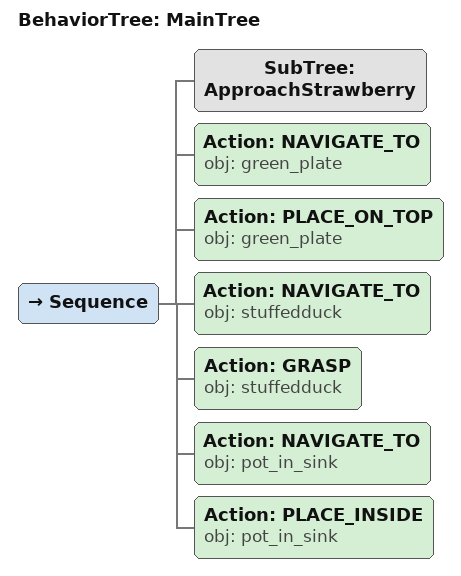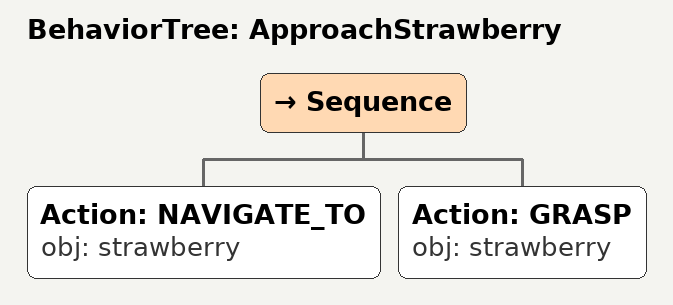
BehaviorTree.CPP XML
<root main_tree_to_execute="MainTree">
  <BehaviorTree ID="MainTree">
    <Sequence>
      <!-- Execute subtree ApproachStrawberry -->
      <SubTree ID="ApproachStrawberry" />
      <!-- Navigate to green_plate -->
      <Action ID="NAVIGATE_TO" obj="green_plate" />
      <!-- Place on green_plate -->
      <Action ID="PLACE_ON_TOP" obj="green_plate" />
      <!-- Navigate to stuffedduck -->
      <Action ID="NAVIGATE_TO" obj="stuffedduck" />
      <!-- Grasp stuffedduck -->
      <Action ID="GRASP" obj="stuffedduck" />
      <!-- Navigate to pot_in_sink -->
      <Action ID="NAVIGATE_TO" obj="pot_in_sink" />
      <!-- Place inside pot_in_sink -->
      <Action ID="PLACE_INSIDE" obj="pot_in_sink" />
    </Sequence>
  </BehaviorTree>
  <!-- Subtree definition ApproachStrawberry -->
  <BehaviorTree ID="ApproachStrawberry">
    <Sequence>
      <!-- Navigate to strawberry -->
      <Action ID="NAVIGATE_TO" obj="strawberry" />
      <!-- Grasp strawberry -->
      <Action ID="GRASP" obj="strawberry" />
    </Sequence>
  </BehaviorTree>
</root>
